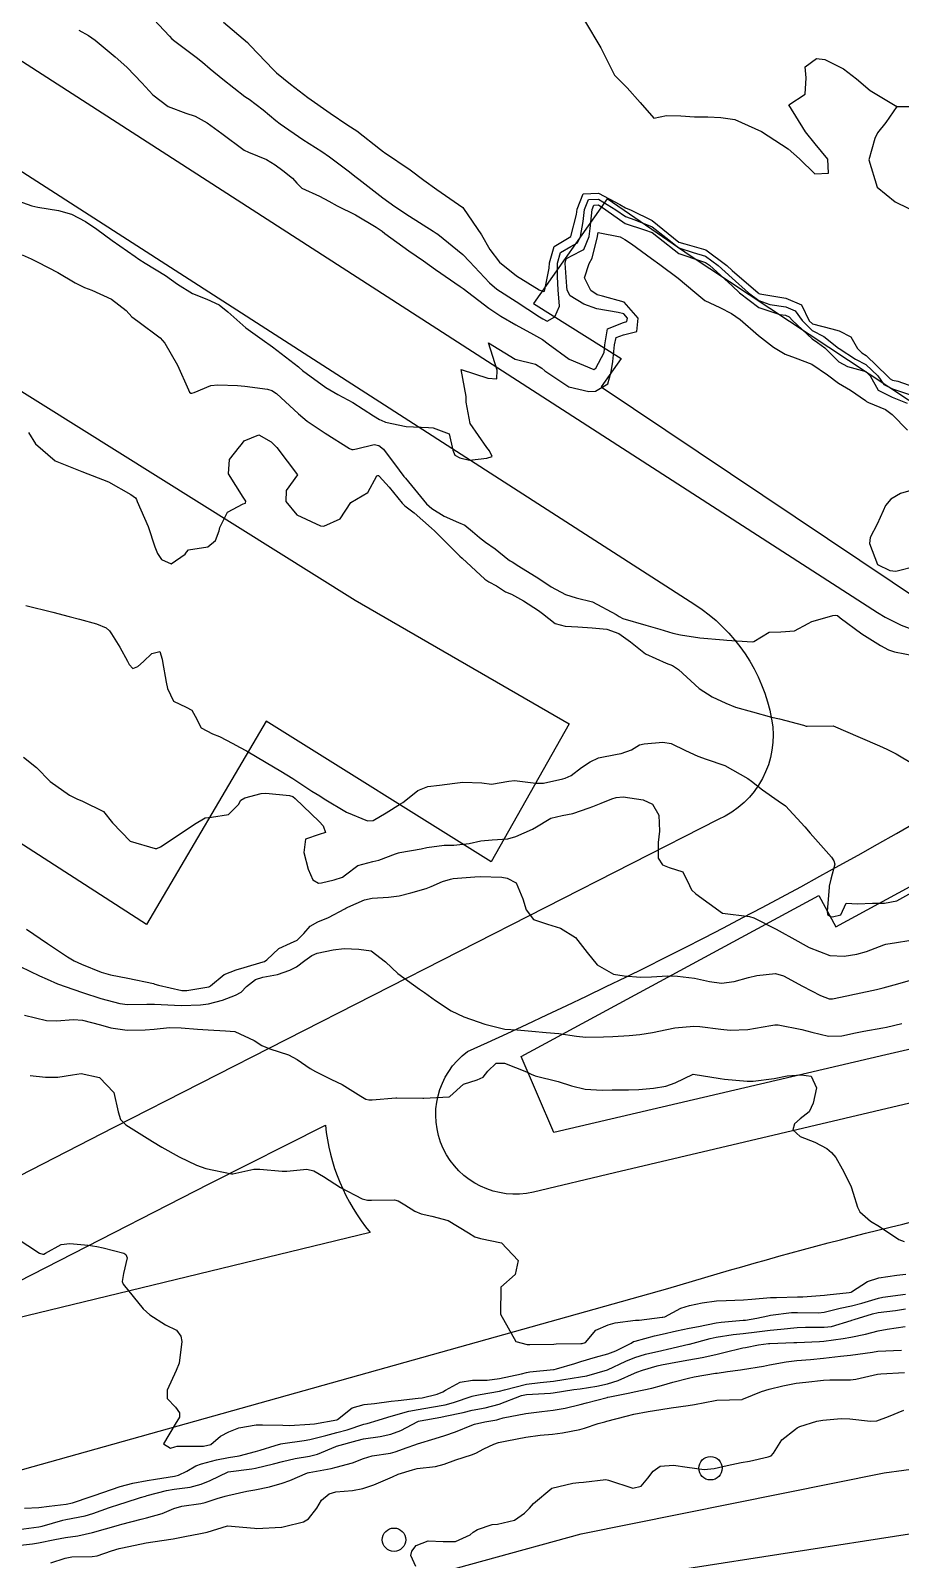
# Model space of a CAD drawing. Header units: metres. Extents: x 286371 to 293043, y 7462578 to 7466404.
# Drawn here: x 291247 to 291311.5, y 7463568.8 to 7463682.2 of the extents above; entities that cross this region are included whole.
import ezdxf

# ---------------------------------------------------------------- set-up
doc = ezdxf.new("R2010")
doc.units = ezdxf.units.M
doc.header["$MEASUREMENT"] = 0
for name, color, linetype in [('Curvas de Nivel 1m', 11, 'Continuous'), ('Curvas de Nivel 5m', 15, 'Continuous'), ('Edificações', 30, 'Continuous'), ('Linha Férrea', 20, 'Continuous'), ('Postes', 20, 'Continuous'), ('Vias primárias', 230, 'Continuous')]:
    doc.layers.add(name, color=color, linetype=linetype)

msp = doc.modelspace()

# ---------------------------------------------------------------- linework, layer by layer
at = {"layer": 'Curvas de Nivel 1m', "flags": 128}
for points, elevation in [([(291250.57, 7463682.23), (291251.29, 7463681.82), (291251.78, 7463681.49), (291253.27, 7463680.24), (291253.69, 7463679.88), (291254.17, 7463679.45), (291255.24, 7463678.33), (291256.06, 7463677.42), (291257.21, 7463676.56), (291258.51, 7463676.07), (291259.19, 7463675.86), (291260.08, 7463675.36), (291261.17, 7463674.57), (291262.83, 7463673.32), (291263.15, 7463673.18), (291264.49, 7463672.64), (291265.14, 7463672.23), (291265.69, 7463671.83), (291266.41, 7463671.26), (291266.73, 7463670.87), (291267.11, 7463670.5), (291268.42, 7463669.91), (291269.1, 7463669.54), (291269.73, 7463669.2), (291271.08, 7463668.53), (291272.61, 7463667.62), (291273.07, 7463667.31), (291273.27, 7463667.15), (291275.05, 7463665.87), (291276.12, 7463665.11), (291277.02, 7463664.49), (291278.85, 7463663.23), (291279, 7463663.11), (291279.06, 7463663.06), (291280.98, 7463661.62), (291281.87, 7463661.02), (291282.96, 7463660.37), (291284.27, 7463659.67), (291284.95, 7463659.28), (291285.37, 7463658.97), (291286.92, 7463657.82), (291288.75, 7463657.07), (291288.91, 7463657.16), (291289.51, 7463658.32), (291289.57, 7463658.9), (291289.77, 7463660.09), (291290.96, 7463660.56), (291291.21, 7463660.63), (291291.24, 7463660.88), (291290.97, 7463661.18), (291290.56, 7463661.3), (291288.98, 7463661.55), (291288.01, 7463661.91), (291287, 7463662.53), (291286.78, 7463662.95), (291286.75, 7463663.21), (291286.63, 7463664.95), (291286.71, 7463665.27), (291287.04, 7463665.46), (291288.01, 7463665.97), (291288.41, 7463666.92), (291288.49, 7463667.51), (291288.63, 7463668.92), (291288.76, 7463669.25), (291289.1, 7463669.27), (291289.65, 7463668.91), (291291.08, 7463667.88), (291292.5, 7463667.43), (291293.07, 7463667.22), (291293.54, 7463666.85), (291295.05, 7463665.67), (291296.74, 7463665.09), (291297.03, 7463665), (291297.32, 7463664.79), (291299, 7463663.26), (291299.55, 7463662.76), (291300.98, 7463661.66), (291302.54, 7463661.14), (291302.97, 7463661.08), (291303.24, 7463660.97), (291303.48, 7463660.7), (291304.94, 7463659.33), (291305.34, 7463659.07), (291305.87, 7463658.66), (291306.92, 7463657.62), (291307.56, 7463657.28), (291308.91, 7463656.92), (291309.25, 7463656.6), (291309.82, 7463655.52), (291310.88, 7463655), (291311.99, 7463654.56)], 706), ([(291261.31, 7463682.81), (291263.07, 7463681.31), (291263.28, 7463681.1), (291265.01, 7463679.28), (291265.24, 7463679.06), (291266.27, 7463678.21), (291267.22, 7463677.49), (291267.56, 7463677.24), (291269.2, 7463676.07), (291270.51, 7463675.19), (291271.18, 7463674.75), (291272.95, 7463673.37), (291273.15, 7463673.21), (291273.23, 7463673.15), (291275.14, 7463671.86), (291276.16, 7463671.11), (291277.11, 7463670.42), (291279.04, 7463669.07), (291279.09, 7463669.01), (291280.43, 7463667.04), (291281.05, 7463665.97), (291281.75, 7463665.02), (291283.02, 7463664.01), (291284.7, 7463662.98), (291285, 7463662.84), (291285.1, 7463662.88), (291285.12, 7463662.97), (291285.43, 7463664.57), (291285.46, 7463664.97), (291285.82, 7463666.19), (291287.06, 7463666.93), (291287.47, 7463668.56), (291287.52, 7463668.94), (291287.96, 7463670.08), (291289.11, 7463670.15), (291290.68, 7463669.31), (291291.1, 7463669.04), (291291.51, 7463668.88), (291293.08, 7463668.1), (291294.65, 7463666.83), (291295.06, 7463666.51), (291295.5, 7463666.37), (291297.05, 7463665.94), (291298.61, 7463664.77), (291299.02, 7463664.4), (291300.94, 7463662.74), (291300.99, 7463662.69), (291301.05, 7463662.67), (291302.99, 7463662.35), (291304.15, 7463661.85), (291304.71, 7463660.68), (291304.96, 7463660.44), (291306.4, 7463660.09), (291306.95, 7463659.93), (291307.8, 7463659.48), (291308.3, 7463658.62), (291308.63, 7463658.31), (291308.93, 7463658.11), (291310.53, 7463656.58), (291310.71, 7463656.38), (291310.9, 7463656.28), (291311.28, 7463656.19), (291312.89, 7463655.64)], 704), ([(291288.05, 7463682.93), (291289.27, 7463680.91), (291290.29, 7463678.9), (291291.23, 7463677.96), (291292.19, 7463676.87), (291293.2, 7463675.7), (291294.15, 7463675.89), (291295.2, 7463675.88), (291296.21, 7463675.81), (291297.2, 7463675.79), (291298.17, 7463675.75), (291299.2, 7463675.59), (291301.18, 7463674.72), (291303.17, 7463673.43), (291303.99, 7463672.68), (291305.14, 7463671.58), (291306.16, 7463671.62), (291306.11, 7463672.65), (291305.17, 7463673.79), (291304.45, 7463674.68), (291303.21, 7463676.69), (291304.42, 7463677.48), (291304.49, 7463678.68), (291304.43, 7463679.5), (291305.27, 7463680.12), (291305.88, 7463680.04), (291307.26, 7463679.37), (291308.22, 7463678.62), (291309.23, 7463677.75), (291311.21, 7463676.57), (291313.21, 7463676.54)], 703), ([(291313.21, 7463676.54), (291311.21, 7463676.57), (291310.39, 7463675.39), (291309.79, 7463674.6), (291309.59, 7463674.18), (291309.15, 7463672.6), (291309.75, 7463670.59), (291311.1, 7463669.5), (291313.08, 7463668.54)], 703), ([(291246.05, 7463669.57), (291247.09, 7463669.21), (291247.53, 7463669.11), (291249.08, 7463668.86), (291250.02, 7463668.57), (291251.07, 7463668.03), (291251.9, 7463667.48), (291253.05, 7463666.64), (291254.76, 7463665.44), (291255.03, 7463665.25), (291255.5, 7463664.96), (291257.01, 7463664.03), (291257.9, 7463663.39), (291258.99, 7463662.71), (291260.07, 7463662.28), (291260.98, 7463661.87), (291261.61, 7463661.33), (291262.96, 7463660.15), (291264.16, 7463659.3), (291264.94, 7463658.75), (291266.87, 7463657.26), (291266.91, 7463657.21), (291267.16, 7463657), (291268.89, 7463655.73), (291269.78, 7463655.21), (291270.88, 7463654.62), (291272.41, 7463653.63), (291272.86, 7463653.36), (291272.99, 7463653.3), (291273.32, 7463653.16), (291274.85, 7463652.84), (291276.49, 7463652.76), (291276.84, 7463652.74), (291278.04, 7463652.29), (291278.29, 7463651.07), (291278.46, 7463650.72), (291278.81, 7463650.52), (291279.53, 7463650.33), (291280.81, 7463650.49), (291281.21, 7463650.62), (291281.03, 7463651.03), (291280.82, 7463651.28), (291279.58, 7463653.05), (291279.29, 7463654.64), (291279.3, 7463655.06), (291278.91, 7463657.06), (291280.9, 7463656.42), (291281.55, 7463656.37), (291281.58, 7463657.02), (291280.94, 7463659.03), (291282.92, 7463657.84), (291284.44, 7463657.45), (291284.91, 7463657.15), (291285.12, 7463656.97), (291286.89, 7463655.77), (291288.39, 7463655.42), (291288.88, 7463655.45), (291289.79, 7463656.01), (291290.03, 7463656.9), (291290.16, 7463657.65), (291290.28, 7463658.89), (291290.41, 7463659.43), (291290.95, 7463659.63), (291291.93, 7463659.89), (291292.05, 7463660.87), (291290.99, 7463662.05), (291289.4, 7463662.51), (291289, 7463662.59), (291288.52, 7463662.92), (291288.07, 7463663.87), (291288.4, 7463664.92), (291288.63, 7463665.33), (291289.02, 7463666.92), (291289.02, 7463666.96), (291289.07, 7463667.21), (291290.7, 7463666.89), (291291.06, 7463666.71), (291291.54, 7463666.39), (291293.04, 7463665.29), (291293.64, 7463664.85), (291295.01, 7463663.84), (291296.24, 7463662.81), (291296.98, 7463662.19), (291298.09, 7463661.67), (291298.97, 7463661.22), (291299.59, 7463660.76), (291300.95, 7463659.59), (291302.07, 7463658.72), (291302.93, 7463658.21), (291303.68, 7463657.94), (291304.92, 7463657.46), (291306.08, 7463656.66), (291306.89, 7463656.04), (291307.79, 7463655.53), (291308.88, 7463654.76), (291308.96, 7463654.7), (291309.12, 7463654.61), (291310.37, 7463654.09), (291310.86, 7463653.73), (291312.01, 7463652.56)], 707), ([(291246.37, 7463665.56), (291247.03, 7463665.27), (291247.54, 7463665.03), (291249.01, 7463664.25), (291250.31, 7463663.5), (291251, 7463663.15), (291251.54, 7463662.95), (291252.99, 7463662.29), (291254.08, 7463661.45), (291254.51, 7463660.98), (291254.96, 7463660.64), (291256.61, 7463659.41), (291256.94, 7463659.02), (291257.89, 7463657.39), (291258.71, 7463655.56), (291258.79, 7463655.38), (291258.88, 7463655.3), (291258.95, 7463655.3), (291259.12, 7463655.37), (291260.37, 7463655.87), (291260.89, 7463655.92), (291262.34, 7463655.87), (291262.89, 7463655.83), (291264.56, 7463655.61), (291264.89, 7463655.51), (291265.23, 7463655.28), (291266.86, 7463653.77), (291267.51, 7463653.24), (291268.84, 7463652.34), (291270.64, 7463651.2), (291270.82, 7463651.12), (291270.9, 7463651.12), (291271.17, 7463651.19), (291272.48, 7463651.51), (291272.82, 7463651.42), (291273.15, 7463651.16), (291274.32, 7463649.61), (291274.68, 7463649.14), (291274.78, 7463649.01), (291276.36, 7463647.11), (291276.75, 7463646.75), (291277.65, 7463646.18), (291278.73, 7463645.73), (291279.18, 7463645.52), (291279.75, 7463645.05), (291280.27, 7463644.6), (291280.71, 7463644.27), (291281.44, 7463643.77), (291282.37, 7463643.01), (291282.56, 7463642.87), (291282.69, 7463642.8), (291283.2, 7463642.48), (291284.67, 7463641.56), (291285.58, 7463640.96), (291286.66, 7463640.38), (291287.44, 7463640.14), (291288.65, 7463639.83), (291290.42, 7463638.89), (291290.63, 7463638.75), (291290.9, 7463638.61), (291292.62, 7463638.11), (291293.65, 7463637.8), (291294.61, 7463637.51), (291295.18, 7463637.38), (291296.61, 7463637.17), (291298.36, 7463637.02), (291298.61, 7463637), (291300.48, 7463636.86), (291300.61, 7463636.9), (291301.76, 7463637.58), (291302.62, 7463637.6), (291303.63, 7463637.68), (291304.63, 7463638.23), (291304.91, 7463638.38), (291305.87, 7463638.66), (291306.47, 7463638.82), (291306.64, 7463638.85), (291306.81, 7463638.81), (291307.01, 7463638.64), (291308.61, 7463637.46), (291310, 7463636.59), (291310.59, 7463636.28), (291311.03, 7463636.13), (291312.58, 7463635.84)], 708), ([(291246.84, 7463652.39), (291247.37, 7463651.55), (291248.81, 7463650.28), (291250.79, 7463649.49), (291252.78, 7463648.73), (291254.42, 7463647.79), (291254.77, 7463647.54), (291254.84, 7463647.43), (291254.91, 7463647.28), (291255.71, 7463645.42), (291256.22, 7463643.91), (291256.4, 7463643.41), (291256.7, 7463642.97), (291257.42, 7463642.66), (291258.45, 7463643.38), (291258.55, 7463643.53), (291258.71, 7463643.7), (291260.15, 7463643.91), (291260.71, 7463644.38), (291260.97, 7463645.1), (291261.03, 7463645.34), (291261.6, 7463646.48), (291262.76, 7463647.1), (291262.92, 7463647.16), (291262.96, 7463647.31), (291262.77, 7463647.6), (291261.66, 7463649.33), (291261.74, 7463650.4), (291262.49, 7463651.32), (291262.64, 7463651.5), (291262.83, 7463651.78), (291263.91, 7463652.23), (291264.83, 7463651.69), (291265.25, 7463651.28), (291266.79, 7463649.25), (291265.94, 7463648.1), (291265.92, 7463647.27), (291266.74, 7463646.29), (291268.5, 7463645.46), (291268.73, 7463645.44), (291269.95, 7463646), (291270.75, 7463647.19), (291271.99, 7463647.95), (291272.67, 7463649.17), (291272.75, 7463649.2), (291272.78, 7463649.2), (291272.83, 7463649.16), (291273.58, 7463648.35), (291274.54, 7463647.14), (291274.75, 7463646.96), (291275.44, 7463646.43), (291276.73, 7463645.3), (291276.94, 7463645.1), (291278.7, 7463643.34), (291278.83, 7463643.21), (291278.99, 7463643.07), (291280.67, 7463641.52), (291280.96, 7463641.33), (291281.53, 7463641.03), (291282.21, 7463640.57), (291282.65, 7463640.4), (291283.55, 7463639.9), (291284.64, 7463639.19), (291284.94, 7463638.97), (291285.89, 7463638.23), (291286.62, 7463638.03), (291287.57, 7463637.98), (291288.62, 7463637.91), (291289.71, 7463637.81), (291290.61, 7463637.49), (291291.46, 7463636.87), (291292.59, 7463635.98), (291294.12, 7463635.29), (291294.58, 7463635.12), (291295.02, 7463634.82), (291296.55, 7463633.41), (291297.52, 7463632.78), (291298.53, 7463632.31), (291299.25, 7463632.03), (291300.52, 7463631.67), (291301.93, 7463631.29), (291302.51, 7463631.15), (291304.29, 7463630.68), (291304.5, 7463630.62), (291304.56, 7463630.61), (291306.5, 7463630.64), (291308.49, 7463629.77), (291309.92, 7463629.16), (291310.48, 7463628.91), (291311.17, 7463628.57), (291312.46, 7463627.79)], 709), ([(291312.78, 7463648.24), (291311.48, 7463647.87), (291310.77, 7463647.44), (291310.37, 7463646.98), (291310.21, 7463646.59), (291309.75, 7463645.59), (291309.25, 7463644.61), (291309.18, 7463644.15), (291309.77, 7463642.6), (291310.69, 7463642.15), (291311.15, 7463642.11), (291312.69, 7463642.51)], 707), ([(291246.47, 7463628.33), (291247.43, 7463627.55), (291248.44, 7463626.52), (291249.88, 7463625.51), (291250.42, 7463625.24), (291250.85, 7463625.06), (291252.41, 7463624.29), (291253.06, 7463623.46), (291254.37, 7463622.1), (291256.24, 7463621.54), (291256.37, 7463621.55), (291256.64, 7463621.68), (291258.39, 7463622.83), (291259.15, 7463623.36), (291259.93, 7463623.82), (291260.4, 7463623.88), (291261.66, 7463624.07), (291262.42, 7463624.82), (291262.59, 7463625.14), (291262.88, 7463625.31), (291264.09, 7463625.63), (291264.43, 7463625.64), (291266.2, 7463625.48), (291266.43, 7463625.39), (291266.61, 7463625.25), (291268.4, 7463623.54), (291268.69, 7463623.22), (291268.87, 7463622.73), (291268.38, 7463622.58), (291267.39, 7463622.23), (291267.26, 7463621.24), (291267.57, 7463620.01), (291267.92, 7463619.23), (291268.33, 7463618.98), (291268.56, 7463618.99), (291269.5, 7463619.21), (291270.12, 7463619.41), (291270.34, 7463619.59), (291271.25, 7463620.28), (291272.36, 7463620.58), (291272.82, 7463620.69), (291274.05, 7463621.14), (291274.27, 7463621.23), (291274.37, 7463621.26), (291275.96, 7463621.52), (291276.37, 7463621.62), (291277.66, 7463621.8), (291278.37, 7463621.79), (291279.51, 7463621.92), (291280.38, 7463622.11), (291281.21, 7463622.2), (291282.38, 7463622.27), (291282.96, 7463622.43), (291284.2, 7463622.99), (291284.32, 7463623.05), (291284.39, 7463623.09), (291285.57, 7463623.8), (291286.4, 7463624), (291287.2, 7463624.14), (291288.41, 7463624.55), (291288.68, 7463624.65), (291289.29, 7463624.91), (291290.09, 7463625.23), (291290.42, 7463625.33), (291290.92, 7463625.38), (291292.42, 7463625.16), (291293.09, 7463624.84), (291293.57, 7463624.01), (291293.61, 7463622.84), (291293.51, 7463621.98), (291293.53, 7463620.84), (291293.85, 7463620.34), (291294.34, 7463620.13), (291295.34, 7463619.81), (291295.85, 7463618.8), (291296, 7463618.48), (291296.31, 7463618.18), (291298.29, 7463616.76), (291300.29, 7463616.51), (291300.61, 7463616.41), (291302.28, 7463615.57), (291303.87, 7463614.68), (291304.26, 7463614.46), (291304.71, 7463614.21), (291306.25, 7463613.6), (291307.32, 7463613.56), (291308.25, 7463613.72), (291308.96, 7463613.9), (291310.26, 7463614.41), (291310.4, 7463614.45), (291311.18, 7463614.57), (291312.11, 7463614.72)], 711), ([(291246.69, 7463615.56), (291248.26, 7463614.51), (291249.74, 7463613.51), (291250.24, 7463613.22), (291250.77, 7463612.96), (291252.23, 7463612.37), (291252.93, 7463612.17), (291254.22, 7463611.92), (291256.1, 7463611.53), (291256.22, 7463611.49), (291256.47, 7463611.41), (291258.21, 7463611.02), (291258.57, 7463611.02), (291260.21, 7463611.29), (291260.26, 7463611.31), (291260.33, 7463611.35), (291261.35, 7463612.21), (291262.23, 7463612.54), (291262.82, 7463612.73), (291264.24, 7463613.14), (291264.35, 7463613.17), (291264.5, 7463613.28), (291265.4, 7463614.12), (291266.26, 7463614.53), (291266.75, 7463614.76), (291267.25, 7463615.24), (291267.73, 7463615.79), (291268.29, 7463616.1), (291269.08, 7463616.42), (291270.3, 7463617.08), (291270.38, 7463617.12), (291270.52, 7463617.19), (291271.75, 7463617.74), (291272.31, 7463617.87), (291273.53, 7463617.93), (291274.31, 7463618.04), (291275.19, 7463618.25), (291276.32, 7463618.57), (291276.69, 7463618.72), (291277.54, 7463619.09), (291278.13, 7463619.27), (291278.33, 7463619.31), (291279.93, 7463619.45), (291280.33, 7463619.47), (291281.94, 7463619.41), (291282.33, 7463619.35), (291282.99, 7463619), (291283.48, 7463617.82), (291283.74, 7463616.99), (291284.28, 7463616.29), (291285.31, 7463615.94), (291286.27, 7463615.65), (291287.39, 7463614.94), (291288.25, 7463613.84), (291288.99, 7463612.91), (291290.22, 7463612.23), (291291.01, 7463612.1), (291292.22, 7463612.01), (291293.04, 7463612.03), (291294.22, 7463612.1), (291294.96, 7463612.08), (291296.22, 7463611.94), (291297.33, 7463611.68), (291298.22, 7463611.55), (291299.15, 7463611.69), (291300.22, 7463611.98), (291300.83, 7463612.12), (291302.23, 7463612.27), (291302.82, 7463612.1), (291304.21, 7463611.34), (291305.56, 7463610.65), (291306.2, 7463610.41), (291306.44, 7463610.4), (291307.52, 7463610.62), (291308.08, 7463610.74), (291308.21, 7463610.77), (291309.71, 7463611.09), (291310.21, 7463611.22), (291311.28, 7463611.51), (291312.22, 7463611.77)], 712), ([(291246.23, 7463612.79), (291247.66, 7463612.11), (291248.22, 7463611.86), (291249, 7463611.52), (291250.21, 7463611.08), (291250.84, 7463610.86), (291252.2, 7463610.42), (291253.61, 7463610.04), (291254.19, 7463609.98), (291255.61, 7463610.01), (291256.19, 7463610), (291257.66, 7463609.92), (291258.19, 7463609.9), (291259.6, 7463609.95), (291260.19, 7463610.03), (291261.23, 7463610.3), (291262.2, 7463610.67), (291262.62, 7463610.9), (291263, 7463611.31), (291263.67, 7463611.84), (291264.22, 7463612), (291265.3, 7463612.19), (291266.22, 7463612.53), (291266.71, 7463612.76), (291267.32, 7463613.24), (291267.85, 7463613.62), (291268.25, 7463613.78), (291269.42, 7463614.04), (291270.25, 7463614.13), (291271.33, 7463614.09), (291272.25, 7463613.96), (291273.31, 7463613.15), (291274.22, 7463612.28), (291275.82, 7463611.11), (291276.2, 7463610.86), (291277.01, 7463610.27), (291278.18, 7463609.51), (291279.12, 7463609.06), (291280.17, 7463608.7), (291280.68, 7463608.52), (291282.16, 7463608.16), (291283.07, 7463608.09), (291284.16, 7463607.99), (291285.22, 7463607.91), (291286.16, 7463607.83), (291287.47, 7463607.62), (291288.15, 7463607.56), (291289.47, 7463607.59), (291290.15, 7463607.61), (291291.36, 7463607.67), (291292.16, 7463607.76), (291293.1, 7463607.91), (291294.16, 7463608.13), (291294.75, 7463608.25), (291296.17, 7463608.38), (291296.61, 7463608.35), (291298.16, 7463608.15), (291298.85, 7463608.08), (291300.16, 7463608.12), (291301.87, 7463608.41), (291302.17, 7463608.46), (291302.41, 7463608.46), (291304.17, 7463608.13), (291304.91, 7463607.92), (291306.16, 7463607.62), (291307.13, 7463607.66), (291308.16, 7463607.87), (291308.78, 7463607.99), (291310.17, 7463608.24), (291310.45, 7463608.3), (291311.59, 7463608.56)], 713), ([(291246.56, 7463609.18), (291248.17, 7463608.8), (291248.93, 7463608.76), (291250.17, 7463608.87), (291250.85, 7463608.82), (291252.17, 7463608.47), (291252.95, 7463608.24), (291254.16, 7463608.07), (291255.49, 7463608.09), (291256.16, 7463608.15), (291257.3, 7463608.26), (291258.16, 7463608.25), (291259.37, 7463608.16), (291260.16, 7463608.09), (291261.46, 7463608.03), (291262.15, 7463607.98), (291263.58, 7463607.3), (291264.14, 7463606.93), (291264.74, 7463606.68), (291266.13, 7463606.25), (291266.76, 7463605.89), (291267.72, 7463605.24), (291268.11, 7463605), (291269.3, 7463604.41), (291270.1, 7463604.05), (291271.48, 7463603.17), (291271.86, 7463602.95), (291272.08, 7463602.91), (291272.32, 7463602.92), (291274.08, 7463603.06), (291274.15, 7463603.06), (291276.08, 7463603.04), (291276.15, 7463603.04), (291277.09, 7463603.09), (291278.03, 7463603.13), (291278.09, 7463603.16), (291279.1, 7463604.06), (291280.1, 7463604.4), (291280.55, 7463604.59), (291280.9, 7463605.03), (291281.52, 7463605.62), (291282.12, 7463605.63), (291283.75, 7463604.99), (291284.11, 7463604.81), (291284.4, 7463604.69), (291286.1, 7463604.27), (291287.09, 7463603.95), (291288.1, 7463603.69), (291289.38, 7463603.62), (291290.1, 7463603.64), (291291.33, 7463603.64), (291292.1, 7463603.67), (291293.17, 7463603.77), (291294.1, 7463603.93), (291294.77, 7463604.16), (291296.11, 7463604.8), (291298.11, 7463604.49), (291298.43, 7463604.45), (291300.11, 7463604.3), (291300.56, 7463604.29), (291302.11, 7463604.5), (291303.08, 7463604.7), (291304.12, 7463604.76), (291304.86, 7463604.66), (291305.25, 7463603.81), (291305, 7463602.67), (291304.72, 7463602.03), (291304.06, 7463601.51), (291303.63, 7463601.12), (291303.51, 7463600.69), (291304.04, 7463600.18), (291305.13, 7463599.76), (291306.02, 7463599.31), (291306.38, 7463599.01), (291306.7, 7463598.64), (291307.17, 7463597.8), (291307.75, 7463596.62), (291307.82, 7463596.45), (291307.97, 7463595.99), (291308.29, 7463594.95), (291308.47, 7463594.61), (291309.27, 7463593.92), (291309.94, 7463593.52), (291311.37, 7463592.56), (291311.77, 7463592.4)], 714), ([(291245.92, 7463592.68), (291247.65, 7463591.54), (291247.9, 7463591.47), (291247.97, 7463591.47), (291248.1, 7463591.53), (291249.26, 7463592.17), (291249.92, 7463592.25), (291251.27, 7463592.12), (291251.91, 7463592.04), (291252.39, 7463591.94), (291253.91, 7463591.55), (291254.06, 7463591.44), (291254.15, 7463591.19), (291253.88, 7463590.04), (291253.8, 7463589.45), (291253.87, 7463589.24), (291255.35, 7463587.42), (291255.84, 7463586.96), (291257, 7463586.22), (291257.82, 7463585.83), (291258.14, 7463585.38), (291258.21, 7463584.98), (291258.02, 7463583.38), (291257.78, 7463582.83), (291257.12, 7463581.39), (291257.12, 7463580.77), (291257.74, 7463580.12), (291258.05, 7463579.7), (291258.05, 7463579.38), (291257.72, 7463578.87), (291256.86, 7463577.4), (291257.38, 7463577.08), (291257.69, 7463577.18), (291257.86, 7463577.22), (291259.69, 7463577.22), (291259.82, 7463577.23), (291260.37, 7463577.34), (291261.07, 7463577.96), (291261.7, 7463578.29), (291262.44, 7463578.59), (291263.71, 7463578.81), (291264.19, 7463578.82), (291265.71, 7463578.78), (291266.19, 7463578.77), (291267.71, 7463578.85), (291268.04, 7463578.89), (291269.71, 7463579.19), (291269.74, 7463579.2), (291270.84, 7463580.08), (291271.73, 7463580.31), (291272.5, 7463580.4), (291273.74, 7463580.56), (291274.25, 7463580.62), (291275.74, 7463580.78), (291276.03, 7463580.82), (291277.15, 7463581.09), (291277.57, 7463581.26), (291277.75, 7463581.38), (291278.85, 7463581.98), (291279.76, 7463582.11), (291280.85, 7463582.12), (291281.76, 7463582.24), (291283.38, 7463582.6), (291283.77, 7463582.69), (291284.02, 7463582.73), (291285.77, 7463582.91), (291285.82, 7463582.91), (291285.99, 7463582.95), (291287.34, 7463583.37), (291287.78, 7463583.5), (291288.88, 7463583.82), (291289.79, 7463584.07), (291290.39, 7463584.29), (291291.51, 7463584.87), (291291.69, 7463584.98), (291291.81, 7463585.02), (291293.25, 7463585.4), (291293.81, 7463585.53), (291294.87, 7463585.77), (291295.82, 7463585.97), (291296.51, 7463586.11), (291297.83, 7463586.37), (291298.18, 7463586.42), (291299.83, 7463586.56), (291299.99, 7463586.58), (291300.84, 7463586.73), (291301.65, 7463586.9), (291301.84, 7463586.93), (291303.4, 7463587.14), (291303.84, 7463587.15), (291305.4, 7463587.11), (291305.84, 7463587.16), (291307.02, 7463587.46), (291307.85, 7463587.64), (291308.63, 7463587.83), (291309.86, 7463588.2), (291310.18, 7463588.27), (291311.86, 7463588.49)], 716), ([(291246.55, 7463572.63), (291247.62, 7463572.69), (291248.38, 7463572.78), (291249.63, 7463572.93), (291250.11, 7463573.02), (291251.49, 7463573.49), (291251.63, 7463573.54), (291251.72, 7463573.57), (291253.65, 7463574.24), (291254.59, 7463574.49), (291255.65, 7463574.68), (291256.27, 7463574.79), (291257.66, 7463575), (291257.97, 7463575.07), (291258.58, 7463575.37), (291259.25, 7463575.77), (291259.67, 7463575.92), (291260.79, 7463576.22), (291261.67, 7463576.38), (291262.47, 7463576.51), (291263.68, 7463576.84), (291264.02, 7463576.94), (291265.13, 7463577.27), (291265.55, 7463577.4), (291265.69, 7463577.43), (291267.29, 7463577.64), (291267.69, 7463577.72), (291268.88, 7463578.03), (291269.7, 7463578.23), (291270.46, 7463578.44), (291271.71, 7463578.85), (291271.96, 7463578.92), (291272.76, 7463579.16), (291273.49, 7463579.38), (291273.72, 7463579.45), (291275.03, 7463579.82), (291275.73, 7463579.95), (291276.72, 7463580.11), (291277.73, 7463580.3), (291278.35, 7463580.46), (291279.74, 7463580.93), (291279.84, 7463580.96), (291280.32, 7463581.05), (291281.75, 7463581.3), (291282.13, 7463581.4), (291283.76, 7463581.82), (291284.77, 7463581.96), (291285.76, 7463582.06), (291286.54, 7463582.16), (291287.77, 7463582.36), (291288.23, 7463582.45), (291289.77, 7463582.89), (291291.13, 7463583.53), (291291.79, 7463583.8), (291292.59, 7463584.05), (291293.8, 7463584.32), (291294.22, 7463584.41), (291295.8, 7463584.79), (291295.85, 7463584.8), (291297.38, 7463585.21), (291297.81, 7463585.31), (291299.07, 7463585.5), (291299.82, 7463585.59), (291300.83, 7463585.71), (291301.82, 7463585.83), (291302.61, 7463585.91), (291303.82, 7463586.02), (291304.45, 7463586.05), (291305.82, 7463586.04), (291306.36, 7463586.11), (291307.83, 7463586.55), (291307.89, 7463586.57), (291308.06, 7463586.62), (291309.41, 7463587.03), (291309.84, 7463587.13), (291311.12, 7463587.3), (291311.85, 7463587.42)], 717), ([(291246.13, 7463571.04), (291247.6, 7463571.24), (291247.85, 7463571.29), (291248.62, 7463571.53), (291249.38, 7463571.75), (291249.61, 7463571.8), (291251.04, 7463572.07), (291251.62, 7463572.24), (291252.84, 7463572.68), (291253.62, 7463572.92), (291254.02, 7463573.04), (291255.14, 7463573.42), (291255.52, 7463573.53), (291255.63, 7463573.56), (291257.08, 7463573.94), (291257.64, 7463574.03), (291258.82, 7463574.19), (291259.64, 7463574.42), (291260.31, 7463574.68), (291261.65, 7463575.32), (291263.41, 7463575.55), (291263.66, 7463575.6), (291265.01, 7463575.93), (291265.67, 7463576.1), (291266.61, 7463576.31), (291267.67, 7463576.49), (291268.26, 7463576.64), (291269.62, 7463577.21), (291269.67, 7463577.22), (291269.68, 7463577.23), (291271.21, 7463577.66), (291271.69, 7463577.77), (291272.91, 7463577.94), (291273.7, 7463578.12), (291274.44, 7463578.4), (291275.71, 7463579.06), (291275.75, 7463579.08), (291275.89, 7463579.11), (291277.41, 7463579.39), (291277.72, 7463579.45), (291279.06, 7463579.73), (291279.73, 7463579.89), (291280.69, 7463580.08), (291281.73, 7463580.35), (291283.39, 7463580.99), (291283.75, 7463581.07), (291285.53, 7463581.17), (291285.75, 7463581.19), (291287.27, 7463581.42), (291287.75, 7463581.48), (291288.98, 7463581.68), (291289.76, 7463581.85), (291290.55, 7463582.09), (291291.77, 7463582.64), (291291.93, 7463582.71), (291292.36, 7463582.86), (291293.44, 7463583.18), (291293.78, 7463583.25), (291295.1, 7463583.5), (291295.79, 7463583.62), (291296.78, 7463583.8), (291297.79, 7463584.03), (291298.39, 7463584.17), (291299.8, 7463584.51), (291299.99, 7463584.55), (291300.96, 7463584.73), (291301.69, 7463584.83), (291301.81, 7463584.84), (291303.59, 7463584.91), (291303.81, 7463584.92), (291305.47, 7463584.99), (291305.81, 7463585.01), (291307.24, 7463585.2), (291307.81, 7463585.31), (291308.88, 7463585.54), (291309.82, 7463585.79), (291310.49, 7463585.91), (291311.83, 7463586.1)], 718), ([(291245.58, 7463569.81), (291247.15, 7463569.98), (291247.58, 7463570.05), (291248.8, 7463570.31), (291249.58, 7463570.46), (291250.5, 7463570.59), (291251.59, 7463570.82), (291253.52, 7463571.37), (291253.59, 7463571.39), (291253.77, 7463571.44), (291255.2, 7463571.82), (291255.6, 7463571.92), (291256.76, 7463572.24), (291257.61, 7463572.6), (291258.21, 7463572.78), (291259.62, 7463572.97), (291259.93, 7463573.04), (291260.83, 7463573.34), (291261.43, 7463573.52), (291261.63, 7463573.57), (291263.04, 7463573.89), (291263.63, 7463574), (291264.71, 7463574.21), (291265.64, 7463574.48), (291266.21, 7463574.69), (291267.53, 7463575.24), (291267.62, 7463575.27), (291267.65, 7463575.27), (291269.29, 7463575.58), (291269.66, 7463575.66), (291270.86, 7463575.99), (291271.67, 7463576.32), (291272.32, 7463576.52), (291273.68, 7463576.72), (291274.02, 7463576.8), (291274.92, 7463577.13), (291275.48, 7463577.33), (291275.69, 7463577.4), (291277, 7463577.79), (291277.7, 7463578.01), (291278.49, 7463578.29), (291279.71, 7463578.78), (291279.91, 7463578.86), (291280.68, 7463579.04), (291281.56, 7463579.19), (291281.72, 7463579.23), (291282.02, 7463579.32), (291283.72, 7463579.66), (291284.89, 7463579.81), (291285.73, 7463579.89), (291286.63, 7463580.04), (291287.73, 7463580.32), (291288.21, 7463580.44), (291289.74, 7463580.84), (291289.78, 7463580.85), (291289.95, 7463580.89), (291291.43, 7463581.19), (291291.75, 7463581.26), (291293.06, 7463581.54), (291293.76, 7463581.72), (291294.62, 7463581.97), (291295.77, 7463582.27), (291296.2, 7463582.37), (291297.77, 7463582.63), (291297.9, 7463582.65), (291298.66, 7463582.76), (291299.63, 7463582.89), (291299.78, 7463582.91), (291301.33, 7463583.17), (291301.78, 7463583.25), (291303, 7463583.48), (291303.79, 7463583.57), (291304.81, 7463583.65), (291305.79, 7463583.75), (291307.05, 7463583.89), (291307.79, 7463583.98), (291309.41, 7463584.21), (291309.8, 7463584.26), (291311.57, 7463584.34)], 719), ([(291275.55, 7463568.31), (291275.18, 7463569.12), (291275.26, 7463569.43), (291275.58, 7463569.86), (291276.46, 7463570.22), (291277.58, 7463570.15), (291278.5, 7463570.15), (291279.59, 7463570.65), (291279.8, 7463570.84), (291280.12, 7463571.05), (291281.22, 7463571.41), (291281.6, 7463571.45), (291282.86, 7463571.75), (291283.61, 7463572.26), (291283.98, 7463572.63), (291284.28, 7463572.98), (291285.64, 7463574.12), (291287.19, 7463574.48), (291287.65, 7463574.53), (291287.99, 7463574.57), (291289.65, 7463574.75), (291289.84, 7463574.71), (291291.64, 7463574.12), (291292.25, 7463574.25), (291292.75, 7463574.85), (291293.14, 7463575.37), (291293.67, 7463575.74), (291294.66, 7463575.83), (291295.67, 7463575.67), (291296.94, 7463575.51), (291297.67, 7463575.57), (291298.63, 7463575.8), (291299.67, 7463576.01), (291300.29, 7463576.12), (291301.68, 7463576.43), (291301.89, 7463576.51), (291302.06, 7463576.71), (291302.7, 7463577.7), (291303.71, 7463578.5), (291303.82, 7463578.58), (291304.03, 7463578.68), (291305.29, 7463579.09), (291305.72, 7463579.16), (291307.08, 7463579.28), (291307.72, 7463579.25), (291309.26, 7463579.07), (291309.72, 7463579.1), (291310.59, 7463579.44), (291311.73, 7463579.89)], 721)]:
    msp.add_lwpolyline(points, dxfattribs=dict(at, elevation=elevation))
at = {"layer": 'Curvas de Nivel 5m', "flags": 128}
for points, elevation in [([(291255.75, 7463683.43), (291257.29, 7463681.79), (291257.48, 7463681.59), (291257.69, 7463681.4), (291259.27, 7463680.22), (291259.75, 7463679.85), (291260.32, 7463679.35), (291261.24, 7463678.58), (291262.89, 7463677.31), (291263.09, 7463677.18), (291263.21, 7463677.1), (291264.23, 7463676.33), (291265.19, 7463675.53), (291265.5, 7463675.27), (291267.17, 7463674.12), (291268.58, 7463673.22), (291269.15, 7463672.84), (291270.54, 7463671.79), (291271.13, 7463671.33), (291271.32, 7463671.18), (291273.1, 7463669.79), (291274.01, 7463669.14), (291275.08, 7463668.44), (291276.85, 7463667.32), (291277.07, 7463667.18), (291277.18, 7463667.09), (291279.04, 7463665.58), (291279.54, 7463665.06), (291281.01, 7463663.48), (291281.57, 7463663.03), (291282.99, 7463662.1), (291284.73, 7463660.98), (291284.97, 7463660.81), (291285.29, 7463660.65), (291285.86, 7463660.96), (291286.2, 7463661.75), (291286.1, 7463662.96), (291286.05, 7463663.93), (291286.06, 7463664.96), (291286.27, 7463665.73), (291287.05, 7463666.19), (291287.54, 7463666.45), (291287.76, 7463666.93), (291287.97, 7463668.04), (291288.07, 7463668.93), (291288.36, 7463669.67), (291289.11, 7463669.7), (291290.38, 7463668.9), (291291.09, 7463668.41), (291291.79, 7463668.17), (291293.08, 7463667.65), (291294.09, 7463666.84), (291295.05, 7463666.09), (291296.11, 7463665.75), (291297.04, 7463665.47), (291297.98, 7463664.78), (291299.01, 7463663.83), (291300.22, 7463662.75), (291300.99, 7463662.18), (291301.81, 7463661.89), (291302.98, 7463661.72), (291303.69, 7463661.41), (291304.19, 7463660.69), (291304.95, 7463659.96), (291305.81, 7463659.52), (291306.9, 7463658.64), (291306.93, 7463658.62), (291308.14, 7463657.84), (291308.92, 7463657.44), (291309.8, 7463656.59), (291310.26, 7463655.96), (291310.89, 7463655.62), (291312.24, 7463655.19)], 705), ([(291246.64, 7463639.56), (291248.64, 7463639.07), (291249.86, 7463638.74), (291250.62, 7463638.54), (291251.89, 7463638.2), (291252.61, 7463637.92), (291252.84, 7463637.69), (291252.99, 7463637.46), (291253.61, 7463636.47), (291254.18, 7463635.44), (291254.31, 7463635.18), (291254.57, 7463634.88), (291254.96, 7463635.03), (291255.37, 7463635.42), (291255.99, 7463636), (291256.59, 7463636.15), (291256.76, 7463635.58), (291256.78, 7463635.4), (291257.04, 7463633.89), (291257.14, 7463633.4), (291257.6, 7463632.46), (291258.52, 7463632.02), (291258.95, 7463631.8), (291259.19, 7463631.36), (291259.64, 7463630.5), (291260.49, 7463630.05), (291261.01, 7463629.86), (291262, 7463629.32), (291262.48, 7463629.05), (291263.01, 7463628.78), (291264.46, 7463627.92), (291265.55, 7463627.27), (291266.45, 7463626.73), (291267.86, 7463625.8), (291268.43, 7463625.44), (291268.76, 7463625.22), (291270.41, 7463624.24), (291271.97, 7463623.6), (291272.4, 7463623.61), (291273.37, 7463624.19), (291274.42, 7463624.86), (291274.59, 7463624.96), (291274.81, 7463625.13), (291275.71, 7463625.84), (291276.44, 7463626.14), (291277.3, 7463626.24), (291278.44, 7463626.39), (291279.04, 7463626.47), (291280.44, 7463626.42), (291281.16, 7463626.32), (291282.45, 7463626.54), (291282.88, 7463626.58), (291284.45, 7463626.4), (291285.02, 7463626.4), (291286.45, 7463626.7), (291286.64, 7463626.76), (291287.08, 7463626.95), (291287.85, 7463627.55), (291288.47, 7463627.98), (291289.11, 7463628.28), (291290.48, 7463628.53), (291290.78, 7463628.58), (291291.54, 7463628.87), (291292.13, 7463629.22), (291292.49, 7463629.31), (291293.88, 7463629.44), (291294.48, 7463629.34), (291295.54, 7463628.81), (291296.47, 7463628.39), (291297.07, 7463628.18), (291298.46, 7463627.69), (291300.16, 7463626.74), (291300.44, 7463626.53), (291301.26, 7463625.9), (291302.42, 7463625.09), (291302.95, 7463624.7), (291304.39, 7463623.15), (291304.78, 7463622.67), (291306.36, 7463620.9), (291306.54, 7463620.64), (291306.61, 7463620.38), (291306.33, 7463619.27), (291306.21, 7463618.76), (291306.2, 7463618.65), (291306.04, 7463616.91), (291306.07, 7463616.65), (291306.29, 7463616.5), (291306.45, 7463616.48), (291307.06, 7463616.63), (291307.45, 7463617.49), (291308.31, 7463617.44), (291309.41, 7463617.49), (291310.31, 7463617.48), (291311.22, 7463617.66), (291312.32, 7463618.28)], 710), ([(291246.96, 7463604.71), (291248.11, 7463604.58), (291249.03, 7463604.59), (291250.11, 7463604.77), (291250.76, 7463604.85), (291252.11, 7463604.56), (291253.16, 7463603.46), (291253.5, 7463602.02), (291253.67, 7463601.45), (291254.05, 7463601.06), (291255.04, 7463600.43), (291256.03, 7463599.83), (291256.72, 7463599.4), (291258.01, 7463598.68), (291259.31, 7463598.06), (291260, 7463597.82), (291261.9, 7463597.42), (291262, 7463597.42), (291263.54, 7463597.76), (291264, 7463597.77), (291265.66, 7463597.61), (291266, 7463597.62), (291267.48, 7463597.76), (291268, 7463597.65), (291268.72, 7463597.22), (291269.98, 7463596.42), (291271.57, 7463595.58), (291271.97, 7463595.46), (291272.27, 7463595.47), (291273.97, 7463595.49), (291274.24, 7463595.42), (291274.73, 7463595.13), (291275.49, 7463594.65), (291275.95, 7463594.46), (291276.75, 7463594.29), (291277.95, 7463593.97), (291279.46, 7463593.05), (291279.93, 7463592.76), (291280.34, 7463592.62), (291281.92, 7463592.3), (291283.14, 7463591), (291282.93, 7463589.95), (291281.87, 7463589.01), (291281.83, 7463587.01), (291282.98, 7463585), (291283.8, 7463584.77), (291284.02, 7463584.76), (291285.8, 7463584.8), (291285.95, 7463584.81), (291287.8, 7463584.83), (291287.89, 7463584.84), (291288.14, 7463584.92), (291288.9, 7463585.83), (291289.82, 7463586.23), (291290.34, 7463586.37), (291291.83, 7463586.56), (291292.11, 7463586.58), (291293.83, 7463586.79), (291293.87, 7463586.79), (291294.02, 7463586.83), (291295.2, 7463587.46), (291295.85, 7463587.65), (291296.79, 7463587.85), (291297.85, 7463588.01), (291298.57, 7463588.04), (291299.85, 7463588.08), (291300.46, 7463588.13), (291301.86, 7463588.24), (291302.3, 7463588.26), (291303.86, 7463588.29), (291304.24, 7463588.3), (291305.86, 7463588.43), (291306.06, 7463588.45), (291307.67, 7463588.63), (291307.84, 7463588.65), (291307.86, 7463588.67), (291309.04, 7463589.44), (291309.88, 7463589.7), (291311.22, 7463589.9), (291311.89, 7463589.98)], 715), ([(291248.51, 7463568.57), (291249.56, 7463568.93), (291250.05, 7463569.02), (291251.56, 7463569.05), (291251.94, 7463569.1), (291252.99, 7463569.46), (291253.57, 7463569.64), (291253.82, 7463569.7), (291255.57, 7463570.05), (291256.74, 7463570.23), (291257.58, 7463570.36), (291258.43, 7463570.53), (291259.59, 7463570.76), (291260.08, 7463570.86), (291261.59, 7463571.32), (291263.59, 7463571.14), (291263.75, 7463571.13), (291265.59, 7463571.21), (291265.63, 7463571.22), (291265.81, 7463571.26), (291267.22, 7463571.62), (291267.6, 7463571.84), (291268.21, 7463572.63), (291268.56, 7463573.22), (291269.14, 7463573.7), (291269.63, 7463573.84), (291270.87, 7463573.95), (291271.64, 7463574.09), (291272.45, 7463574.36), (291273.65, 7463574.88), (291273.83, 7463574.96), (291274.24, 7463575.14), (291275.3, 7463575.48), (291275.66, 7463575.56), (291277.02, 7463575.73), (291277.67, 7463575.9), (291278.53, 7463576.21), (291279.68, 7463576.59), (291280.01, 7463576.72), (291280.61, 7463577.04), (291281.34, 7463577.38), (291281.69, 7463577.49), (291282.3, 7463577.62), (291283.7, 7463577.89), (291284.78, 7463578.05), (291285.7, 7463578.13), (291286.44, 7463578.21), (291287.71, 7463578.47), (291288.05, 7463578.57), (291289.07, 7463578.9), (291289.57, 7463579.04), (291289.72, 7463579.07), (291291.14, 7463579.45), (291291.73, 7463579.6), (291292.78, 7463579.8), (291293.73, 7463579.95), (291294.48, 7463580.07), (291295.74, 7463580.25), (291296.22, 7463580.32), (291297.74, 7463580.62), (291297.88, 7463580.64), (291299.74, 7463580.7), (291299.78, 7463580.71), (291299.85, 7463580.74), (291301.18, 7463581.29), (291301.76, 7463581.46), (291302.77, 7463581.69), (291303.76, 7463581.89), (291304.46, 7463581.98), (291305.77, 7463582.12), (291306.26, 7463582.15), (291307.77, 7463582.15), (291308.18, 7463582.2), (291309.77, 7463582.56), (291310.04, 7463582.59), (291311.78, 7463582.69)], 720)]:
    msp.add_lwpolyline(points, dxfattribs=dict(at, elevation=elevation))
at = {"layer": 'Edificações'}
for points in [[(291295.9, 7463665.5), (291289.73, 7463669.72), (291284.27, 7463661.95), (291290.78, 7463657.88), (291289.3, 7463655.77), (291315.67, 7463638.11), (291322.36, 7463647.99)], [(291212.19, 7463643.89), (291218.73, 7463653.44), (291230.82, 7463645.95), (291234.09, 7463650.74), (291227.43, 7463655.04), (291233.11, 7463663.71), (291271.05, 7463639.96), (291286.93, 7463630.8), (291281.13, 7463620.55), (291264.47, 7463630.98), (291255.58, 7463615.92)], [(291329.95, 7463629.2), (291337.55, 7463618.97), (291333.43, 7463615.91), (291332.09, 7463617.72), (291327.72, 7463614.47), (291326.55, 7463616.05), (291323, 7463613.63), (291324.55, 7463610.42), (291324.65, 7463610.19), (291320.73, 7463608.65), (291315.54, 7463607.44), (291310.41, 7463606.24), (291301.1, 7463604.06), (291285.78, 7463600.48), (291283.37, 7463606.11), (291305.42, 7463618.07), (291306.69, 7463615.73), (291321.5, 7463623.76), (291329.95, 7463629.2)]]:
    msp.add_lwpolyline(points, close=True, dxfattribs=at)
at = {"layer": 'Linha Férrea'}
for points in [[(291163.13, 7463517.69), (291192.73, 7463534.33), (291217.44, 7463547.01), (291235.17, 7463553.89), (291246.19, 7463558.13), (291260.58, 7463563.25), (291273.44, 7463566.78), (291287.81, 7463570.73), (291310.28, 7463575.26), (291320.47, 7463576.64), (291331.96, 7463578.19), (291363.09, 7463579.5), (291373.01, 7463579.4), (291381.9, 7463579.31), (291397.53, 7463578.1), (291418.57, 7463575.29), (291447.45, 7463569.9), (291481.57, 7463560.13), (291496.13, 7463554.77)], [(291485.42, 7463554.48), (291472.7, 7463558.45), (291455.51, 7463563.6), (291431.95, 7463568.86), (291404.74, 7463573.12), (291388.65, 7463574.69), (291381.9, 7463574.88), (291360.43, 7463575.46), (291343.1, 7463574.58), (291329.31, 7463573.38), (291295, 7463568.03), (291274.4, 7463562.93), (291259.14, 7463557.97), (291242.71, 7463552.26), (291223.47, 7463544.76), (291210.7, 7463538.7), (291203.12, 7463535.1), (291187.12, 7463526.67), (291150.24, 7463506.39)]]:
    msp.add_lwpolyline(points, dxfattribs=at)
at = {"layer": 'Postes'}
for centre in [(291297.4, 7463575.59), (291273.94, 7463570.29)]:
    msp.add_circle(centre, 0.866, dxfattribs=at)
at = {"layer": 'Vias primárias'}
msp.add_lwpolyline([(291276.9, 7463701.86, -0.050889), (291249.33, 7463694.87, 0.626549), (291245.64, 7463680.4), (291309.79, 7463639.04, 0.216878), (291319.79, 7463637.6, 0.166443), (291334.02, 7463647.62, 0.013891), (291342.47, 7463659.98, 0.04957), (291349.66, 7463674.04, 0.029592), (291353.52, 7463685.89, 0.016639), (291361.91, 7463723.03), (291363.77, 7463733.3), (291364.25, 7463736.98, 0.389887), (291362.12, 7463739.99), (291330.44, 7463746.87, 0.438912), (291328.43, 7463745.12, -0.085104), (291304.98, 7463718.63, -0.11201)], format="xyb", close=True, dxfattribs=at)
for points in [[(291381.88, 7463622.63, -0.006566), (291348.19, 7463612.84), (291317, 7463603.8), (291290.29, 7463597.49), (291284.27, 7463596.07, -0.812458), (291279.38, 7463606.49, 0.035231), (291325.09, 7463631.01, -0.035824), (291333.1, 7463637.82, 0.082644), (291349.33, 7463658.66), (291356.82, 7463673.56, 0.031667), (291360.87, 7463687.71, 0.004607), (291368.84, 7463722.06, -0.045592), (291372.66, 7463735.12, -0.22324), (291382.06, 7463740.83)], [(291233.66, 7463679.89), (291296.23, 7463639.64, -0.207229), (291301.93, 7463631.14, -0.348611), (291297.97, 7463623.69), (291253.16, 7463600.85), (291212.82, 7463580.11, -0.207969), (291193.52, 7463578.86, -0.458117), (291183.55, 7463604.85), (291203.68, 7463649.54, -0.095616), (291225.3, 7463680.43, -0.443279), (291233.66, 7463679.89, 0.790058)], [(291154.71, 7463553.72), (291187.37, 7463559.85), (291217.14, 7463567.31), (291239.67, 7463573.62), (291294.25, 7463588.91, -0.024627), (291323.7, 7463596.39, -0.079731), (291382.1, 7463601.73, -0.04022), (291451.91, 7463584.12, -0.0211), (291494.43, 7463568.73, -0.125582), (291630.04, 7463477.13, 0.006089), (291714.73, 7463374.29), (291732.56, 7463354.39, 0.031385), (291743.51, 7463343.61, 0.329747), (291763.81, 7463342.02, 0.061276), (291772.94, 7463349.42, 0.081559), (291785.28, 7463367.3), (291794.1, 7463382.65), (291807.78, 7463424.53), (291831.64, 7463500.74), (291834.42, 7463509.84)], [(291241.61, 7463585.65), (291238.11, 7463584.8, -1.073183), (291238.02, 7463585.31), (291260.24, 7463596.69), (291268.86, 7463601.04, 0.151533), (291272.18, 7463593.06, -5.96225)]]:
    msp.add_lwpolyline(points, format="xyb", dxfattribs=at)
msp.add_lwpolyline([(291272.18, 7463593.06), (291241.61, 7463585.65)], dxfattribs=at)

doc.saveas('drawing.dxf')
